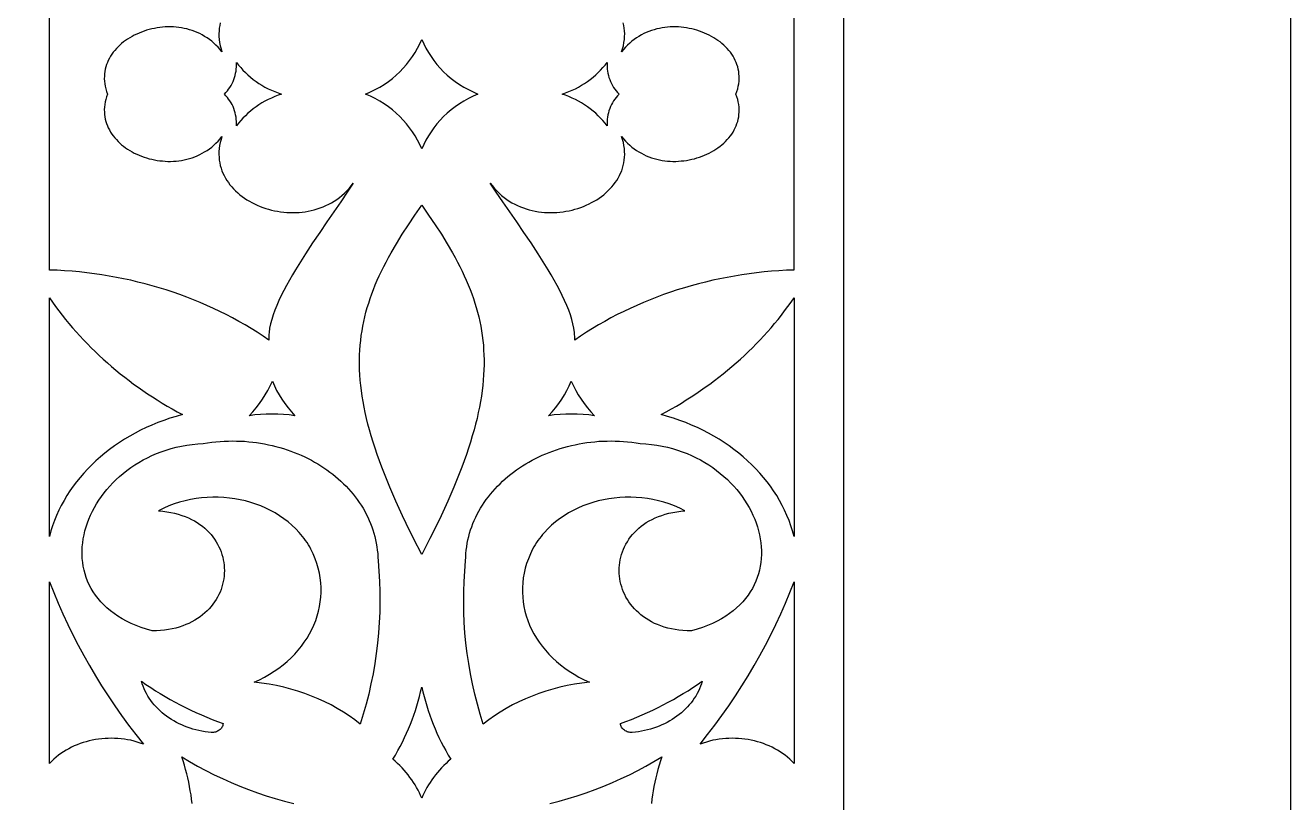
# Model space of a CAD drawing. Extents: x 1336 to 2036, y -730 to 370.
# Drawn here: x 1908.3 to 2035.7, y -251.2 to -172.9 of the extents above; entities that cross this region are included whole.
import ezdxf

# ---------------------------------------------------------------- set-up
doc = ezdxf.new("R2010")
doc.units = 0
doc.layers.add('LAYER_1', color=18, linetype='CONTINUOUS')
doc.layers.add('LAYER_2', color=4, linetype='CONTINUOUS')

msp = doc.modelspace()

# ---------------------------------------------------------------- linework, layer by layer
at = {"layer": 'LAYER_1'}
for points in [[(1335.73, -729.84), (2035.73, -729.84), (2035.73, 370.16), (1335.73, 370.16)], [(1948.23, -174.34), (1948.43, -174.78), (1948.65, -175.22), (1948.9, -175.64), (1949.16, -176.05), (1949.45, -176.46), (1949.76, -176.84), (1950.09, -177.22), (1950.43, -177.58), (1950.8, -177.92), (1951.19, -178.25), (1951.59, -178.56), (1952.02, -178.86), (1952.46, -179.13), (1952.92, -179.39), (1953.39, -179.62), (1953.88, -179.84), (1953.39, -180.05), (1952.92, -180.29), (1952.46, -180.54), (1952.02, -180.82), (1951.59, -181.11), (1951.19, -181.42), (1950.8, -181.75), (1950.43, -182.1), (1950.09, -182.46), (1949.76, -182.83), (1949.45, -183.22), (1949.16, -183.62), (1948.9, -184.04), (1948.65, -184.46), (1948.43, -184.9), (1948.23, -185.34), (1948.03, -184.9), (1947.8, -184.46), (1947.56, -184.04), (1947.29, -183.62), (1947, -183.22), (1946.7, -182.83), (1946.37, -182.46), (1946.02, -182.1), (1945.65, -181.75), (1945.27, -181.42), (1944.86, -181.11), (1944.44, -180.82), (1944, -180.54), (1943.54, -180.29), (1943.06, -180.05), (1942.57, -179.84), (1943.06, -179.62), (1943.54, -179.39), (1944, -179.13), (1944.44, -178.86), (1944.86, -178.56), (1945.27, -178.25), (1945.65, -177.92), (1946.02, -177.58), (1946.37, -177.22), (1946.7, -176.84), (1947, -176.46), (1947.29, -176.05), (1947.56, -175.64), (1947.8, -175.22), (1948.03, -174.78)], [(1929.56, -176.64), (1929.77, -176.91), (1929.99, -177.17), (1930.22, -177.43), (1930.47, -177.67), (1930.72, -177.91), (1930.98, -178.14), (1931.26, -178.36), (1931.54, -178.56), (1931.83, -178.76), (1932.13, -178.95), (1932.44, -179.13), (1932.76, -179.29), (1933.08, -179.45), (1933.42, -179.59), (1933.76, -179.72), (1934.1, -179.84), (1933.76, -179.96), (1933.42, -180.09), (1933.08, -180.23), (1932.76, -180.38), (1932.44, -180.55), (1932.13, -180.73), (1931.83, -180.91), (1931.54, -181.11), (1931.26, -181.32), (1930.98, -181.54), (1930.72, -181.77), (1930.47, -182.01), (1930.22, -182.25), (1929.99, -182.51), (1929.77, -182.77), (1929.56, -183.04), (1929.57, -182.81), (1929.57, -182.59), (1929.55, -182.37), (1929.52, -182.15), (1929.48, -181.93), (1929.43, -181.72), (1929.37, -181.51), (1929.3, -181.3), (1929.22, -181.1), (1929.13, -180.9), (1929.02, -180.71), (1928.91, -180.52), (1928.78, -180.34), (1928.65, -180.17), (1928.5, -180), (1928.35, -179.84), (1928.5, -179.68), (1928.65, -179.51), (1928.78, -179.34), (1928.91, -179.16), (1929.02, -178.97), (1929.13, -178.77), (1929.22, -178.58), (1929.3, -178.37), (1929.37, -178.17), (1929.43, -177.96), (1929.48, -177.74), (1929.52, -177.53), (1929.55, -177.31), (1929.57, -177.08), (1929.57, -176.86)], [(1966.89, -176.64), (1966.89, -176.86), (1966.89, -177.08), (1966.91, -177.31), (1966.93, -177.53), (1966.97, -177.74), (1967.02, -177.96), (1967.08, -178.17), (1967.15, -178.37), (1967.24, -178.58), (1967.33, -178.77), (1967.43, -178.97), (1967.55, -179.16), (1967.67, -179.34), (1967.81, -179.51), (1967.95, -179.68), (1968.11, -179.84), (1967.95, -180), (1967.81, -180.17), (1967.67, -180.34), (1967.55, -180.52), (1967.43, -180.71), (1967.33, -180.9), (1967.24, -181.1), (1967.15, -181.3), (1967.08, -181.51), (1967.02, -181.72), (1966.97, -181.93), (1966.93, -182.15), (1966.91, -182.37), (1966.89, -182.59), (1966.89, -182.81), (1966.89, -183.04), (1966.68, -182.77), (1966.46, -182.51), (1966.23, -182.25), (1965.99, -182.01), (1965.74, -181.77), (1965.47, -181.54), (1965.2, -181.32), (1964.92, -181.11), (1964.63, -180.91), (1964.32, -180.73), (1964.02, -180.55), (1963.7, -180.38), (1963.37, -180.23), (1963.04, -180.09), (1962.7, -179.96), (1962.35, -179.84), (1962.7, -179.72), (1963.04, -179.59), (1963.37, -179.45), (1963.7, -179.29), (1964.02, -179.13), (1964.32, -178.95), (1964.63, -178.76), (1964.92, -178.56), (1965.2, -178.36), (1965.47, -178.14), (1965.74, -177.91), (1965.99, -177.67), (1966.23, -177.43), (1966.46, -177.17), (1966.68, -176.91)], [(1948.23, -191.03), (1948.92, -192.02), (1949.58, -192.99), (1950.2, -193.95), (1950.78, -194.9), (1951.33, -195.83), (1951.58, -196.29), (1951.83, -196.75), (1952.06, -197.21), (1952.29, -197.67), (1952.51, -198.13), (1952.71, -198.59), (1952.91, -199.05), (1953.09, -199.5), (1953.26, -199.96), (1953.43, -200.42), (1953.58, -200.88), (1953.72, -201.34), (1953.85, -201.8), (1953.96, -202.27), (1954.07, -202.74), (1954.16, -203.21), (1954.25, -203.68), (1954.32, -204.16), (1954.38, -204.64), (1954.43, -205.12), (1954.46, -205.61), (1954.49, -206.1), (1954.5, -206.6), (1954.5, -207.1), (1954.48, -207.61), (1954.46, -208.12), (1954.42, -208.64), (1954.37, -209.17), (1954.3, -209.7), (1954.23, -210.25), (1954.14, -210.79), (1954.03, -211.35), (1953.92, -211.91), (1953.79, -212.49), (1953.64, -213.07), (1953.49, -213.66), (1953.31, -214.26), (1953.13, -214.87), (1952.93, -215.49), (1952.72, -216.12), (1952.49, -216.76), (1952.25, -217.41), (1952, -218.07), (1951.73, -218.75), (1951.45, -219.43), (1951.15, -220.13), (1950.84, -220.84), (1950.51, -221.57), (1950.17, -222.31), (1949.81, -223.06), (1949.05, -224.6), (1948.23, -226.2), (1947.41, -224.6), (1946.65, -223.06), (1946.29, -222.31), (1945.95, -221.57), (1945.62, -220.84), (1945.31, -220.13), (1945.01, -219.43), (1944.73, -218.75), (1944.46, -218.07), (1944.2, -217.41), (1943.96, -216.76), (1943.74, -216.12), (1943.52, -215.49), (1943.33, -214.87), (1943.14, -214.26), (1942.97, -213.66), (1942.81, -213.07), (1942.67, -212.49), (1942.54, -211.91), (1942.42, -211.35), (1942.32, -210.79), (1942.23, -210.25), (1942.15, -209.7), (1942.09, -209.17), (1942.04, -208.64), (1942, -208.12), (1941.97, -207.61), (1941.96, -207.1), (1941.96, -206.6), (1941.97, -206.1), (1941.99, -205.61), (1942.03, -205.12), (1942.08, -204.64), (1942.14, -204.16), (1942.21, -203.68), (1942.29, -203.21), (1942.39, -202.74), (1942.49, -202.27), (1942.61, -201.8), (1942.74, -201.34), (1942.88, -200.88), (1943.03, -200.42), (1943.19, -199.96), (1943.37, -199.5), (1943.55, -199.05), (1943.74, -198.59), (1943.95, -198.13), (1944.16, -197.67), (1944.39, -197.21), (1944.63, -196.75), (1944.87, -196.29), (1945.13, -195.83), (1945.67, -194.9), (1946.26, -193.95), (1946.88, -192.99), (1947.53, -192.02)], [(1910.74, -200.36), (1911.05, -200.8), (1911.36, -201.24), (1911.69, -201.67), (1912.02, -202.1), (1912.36, -202.53), (1912.7, -202.95), (1913.06, -203.37), (1913.42, -203.78), (1913.79, -204.19), (1914.16, -204.59), (1914.55, -204.99), (1914.94, -205.38), (1915.33, -205.77), (1915.74, -206.15), (1916.15, -206.53), (1916.57, -206.9), (1916.99, -207.27), (1917.42, -207.63), (1917.86, -207.99), (1918.31, -208.34), (1918.76, -208.69), (1919.21, -209.03), (1919.68, -209.36), (1920.15, -209.69), (1920.62, -210.01), (1921.1, -210.33), (1921.59, -210.64), (1922.09, -210.95), (1922.59, -211.25), (1923.09, -211.54), (1923.6, -211.83), (1924.12, -212.11), (1923.49, -212.29), (1922.86, -212.48), (1922.25, -212.69), (1921.65, -212.92), (1921.06, -213.16), (1920.48, -213.42), (1919.91, -213.69), (1919.36, -213.98), (1918.82, -214.28), (1918.29, -214.59), (1917.78, -214.92), (1917.28, -215.26), (1916.79, -215.62), (1916.32, -215.98), (1915.86, -216.36), (1915.42, -216.75), (1915, -217.16), (1914.59, -217.57), (1914.2, -218), (1913.82, -218.43), (1913.46, -218.88), (1913.12, -219.33), (1912.79, -219.8), (1912.49, -220.27), (1912.2, -220.76), (1911.93, -221.25), (1911.68, -221.75), (1911.45, -222.26), (1911.24, -222.78), (1911.05, -223.3), (1910.88, -223.83), (1910.73, -224.37)], [(1985.72, -224.37), (1985.57, -223.83), (1985.4, -223.3), (1985.21, -222.78), (1985, -222.26), (1984.77, -221.75), (1984.52, -221.25), (1984.26, -220.76), (1983.97, -220.27), (1983.66, -219.8), (1983.34, -219.33), (1983, -218.88), (1982.64, -218.43), (1982.26, -218), (1981.87, -217.57), (1981.46, -217.16), (1981.03, -216.75), (1980.59, -216.36), (1980.14, -215.98), (1979.66, -215.62), (1979.18, -215.26), (1978.68, -214.92), (1978.16, -214.59), (1977.64, -214.28), (1977.1, -213.98), (1976.54, -213.69), (1975.98, -213.42), (1975.4, -213.16), (1974.81, -212.92), (1974.21, -212.69), (1973.59, -212.48), (1972.97, -212.29), (1972.34, -212.11), (1972.85, -211.83), (1973.36, -211.54), (1973.87, -211.25), (1974.37, -210.95), (1974.86, -210.64), (1975.35, -210.33), (1975.83, -210.01), (1976.31, -209.69), (1976.78, -209.36), (1977.24, -209.03), (1977.7, -208.69), (1978.15, -208.34), (1978.59, -207.99), (1979.03, -207.63), (1979.46, -207.27), (1979.89, -206.9), (1980.31, -206.53), (1980.72, -206.15), (1981.12, -205.77), (1981.52, -205.38), (1981.91, -204.99), (1982.29, -204.59), (1982.67, -204.19), (1983.04, -203.78), (1983.4, -203.37), (1983.75, -202.95), (1984.1, -202.53), (1984.44, -202.1), (1984.77, -201.67), (1985.09, -201.24), (1985.41, -200.8), (1985.72, -200.36)], [(1933.18, -208.75), (1933.39, -209.22), (1933.61, -209.68), (1933.86, -210.13), (1934.14, -210.57), (1934.44, -211), (1934.76, -211.42), (1935.1, -211.83), (1935.46, -212.23), (1934.89, -212.15), (1934.31, -212.09), (1933.73, -212.06), (1933.15, -212.05), (1932.57, -212.06), (1931.99, -212.09), (1931.41, -212.15), (1930.83, -212.23), (1931.2, -211.83), (1931.54, -211.42), (1931.87, -211), (1932.18, -210.57), (1932.46, -210.13), (1932.72, -209.68), (1932.97, -209.22)], [(1963.27, -208.75), (1963.49, -209.22), (1963.73, -209.68), (1963.99, -210.13), (1964.28, -210.57), (1964.58, -211), (1964.91, -211.42), (1965.26, -211.83), (1965.62, -212.23), (1965.05, -212.15), (1964.47, -212.09), (1963.89, -212.06), (1963.31, -212.05), (1962.73, -212.06), (1962.15, -212.09), (1961.57, -212.15), (1960.99, -212.23), (1961.36, -211.83), (1961.7, -211.42), (1962.02, -211), (1962.32, -210.57), (1962.59, -210.13), (1962.84, -209.68), (1963.07, -209.22)], [(1926.22, -215.01), (1926.65, -214.94), (1927.07, -214.89), (1927.49, -214.84), (1927.91, -214.81), (1928.33, -214.78), (1928.75, -214.77), (1929.16, -214.76), (1929.57, -214.77), (1929.98, -214.78), (1930.39, -214.8), (1930.8, -214.84), (1931.2, -214.88), (1931.6, -214.93), (1931.99, -214.99), (1932.39, -215.06), (1932.78, -215.14), (1933.16, -215.22), (1933.54, -215.32), (1933.92, -215.42), (1934.3, -215.53), (1934.66, -215.65), (1935.03, -215.78), (1935.39, -215.92), (1935.74, -216.06), (1936.09, -216.21), (1936.44, -216.37), (1936.78, -216.54), (1937.11, -216.71), (1937.44, -216.89), (1937.76, -217.08), (1938.07, -217.27), (1938.38, -217.48), (1938.68, -217.68), (1938.98, -217.9), (1939.27, -218.12), (1939.55, -218.35), (1939.82, -218.58), (1940.09, -218.82), (1940.35, -219.07), (1940.6, -219.32), (1940.84, -219.58), (1941.08, -219.84), (1941.31, -220.11), (1941.52, -220.39), (1941.73, -220.67), (1941.93, -220.95), (1942.13, -221.24), (1942.31, -221.53), (1942.48, -221.83), (1942.64, -222.14), (1942.8, -222.45), (1942.94, -222.76), (1943.07, -223.08), (1943.2, -223.4), (1943.31, -223.73), (1943.41, -224.06), (1943.5, -224.39), (1943.58, -224.73), (1943.65, -225.07), (1943.71, -225.41), (1943.75, -225.76), (1943.79, -226.11), (1943.81, -226.46), (1943.82, -226.82), (1943.9, -227.86), (1943.97, -228.9), (1944, -229.94), (1944.01, -230.98), (1943.99, -232.02), (1943.94, -233.06), (1943.87, -234.09), (1943.77, -235.12), (1943.65, -236.16), (1943.49, -237.18), (1943.32, -238.21), (1943.11, -239.23), (1942.88, -240.25), (1942.63, -241.26), (1942.34, -242.27), (1942.03, -243.27), (1941.48, -242.85), (1940.91, -242.44), (1940.33, -242.06), (1939.72, -241.69), (1939.1, -241.35), (1938.46, -241.03), (1937.8, -240.73), (1937.13, -240.45), (1936.45, -240.19), (1935.75, -239.96), (1935.04, -239.75), (1934.32, -239.56), (1933.59, -239.4), (1932.85, -239.26), (1932.1, -239.15), (1931.34, -239.06), (1931.88, -238.81), (1932.4, -238.55), (1932.89, -238.26), (1933.37, -237.96), (1933.83, -237.65), (1934.26, -237.31), (1934.67, -236.96), (1935.06, -236.6), (1935.43, -236.23), (1935.78, -235.84), (1936.1, -235.44), (1936.4, -235.03), (1936.68, -234.61), (1936.93, -234.18), (1937.16, -233.74), (1937.37, -233.3), (1937.55, -232.84), (1937.7, -232.38), (1937.83, -231.91), (1937.94, -231.44), (1938.01, -230.97), (1938.07, -230.49), (1938.09, -230.01), (1938.09, -229.52), (1938.06, -229.04), (1938, -228.55), (1937.92, -228.07), (1937.81, -227.58), (1937.67, -227.1), (1937.5, -226.62), (1937.3, -226.14), (1937.07, -225.67), (1936.94, -225.44), (1936.81, -225.22), (1936.67, -225), (1936.53, -224.79), (1936.38, -224.58), (1936.22, -224.37), (1935.89, -223.98), (1935.53, -223.6), (1935.15, -223.24), (1934.76, -222.9), (1934.34, -222.59), (1933.91, -222.29), (1933.46, -222.01), (1932.99, -221.76), (1932.51, -221.53), (1932.02, -221.31), (1931.51, -221.12), (1931, -220.95), (1930.47, -220.81), (1929.94, -220.69), (1929.4, -220.59), (1928.85, -220.51), (1928.3, -220.46), (1927.74, -220.43), (1927.18, -220.43), (1926.62, -220.45), (1926.06, -220.49), (1925.5, -220.56), (1924.95, -220.66), (1924.39, -220.78), (1923.84, -220.93), (1923.3, -221.1), (1922.77, -221.3), (1922.24, -221.53), (1921.72, -221.79), (1922.15, -221.83), (1922.56, -221.89), (1922.95, -221.96), (1923.34, -222.04), (1923.7, -222.14), (1924.06, -222.26), (1924.4, -222.38), (1924.72, -222.52), (1925.03, -222.66), (1925.33, -222.82), (1925.61, -222.99), (1925.88, -223.17), (1926.14, -223.36), (1926.38, -223.56), (1926.61, -223.77), (1926.82, -223.98), (1927.02, -224.2), (1927.2, -224.43), (1927.37, -224.67), (1927.53, -224.91), (1927.67, -225.16), (1927.8, -225.41), (1927.92, -225.67), (1928.02, -225.93), (1928.11, -226.19), (1928.18, -226.46), (1928.24, -226.73), (1928.29, -227), (1928.32, -227.27), (1928.34, -227.55), (1928.35, -227.82), (1928.34, -228.1), (1928.32, -228.37), (1928.28, -228.64), (1928.23, -228.91), (1928.17, -229.18), (1928.1, -229.45), (1928.01, -229.72), (1927.91, -229.98), (1927.79, -230.23), (1927.66, -230.49), (1927.52, -230.73), (1927.36, -230.97), (1927.19, -231.21), (1927.01, -231.44), (1926.82, -231.66), (1926.61, -231.88), (1926.39, -232.08), (1926.15, -232.28), (1925.91, -232.47), (1925.64, -232.65), (1925.37, -232.82), (1925.08, -232.98), (1924.78, -233.13), (1924.47, -233.26), (1924.15, -233.39), (1923.81, -233.5), (1923.46, -233.6), (1923.09, -233.69), (1922.71, -233.76), (1922.32, -233.82), (1921.92, -233.86), (1921.51, -233.89), (1921.08, -233.9), (1920.51, -233.73), (1919.97, -233.55), (1919.45, -233.35), (1918.96, -233.14), (1918.49, -232.91), (1918.05, -232.67), (1917.63, -232.41), (1917.24, -232.15), (1916.87, -231.87), (1916.52, -231.58), (1916.2, -231.27), (1915.9, -230.96), (1915.63, -230.64), (1915.37, -230.3), (1915.14, -229.96), (1914.93, -229.61), (1914.75, -229.26), (1914.58, -228.89), (1914.44, -228.52), (1914.32, -228.15), (1914.22, -227.77), (1914.14, -227.38), (1914.08, -226.99), (1914.04, -226.6), (1914.02, -226.21), (1914.02, -225.81), (1914.04, -225.41), (1914.08, -225.01), (1914.14, -224.61), (1914.22, -224.21), (1914.31, -223.81), (1914.43, -223.42), (1914.56, -223.02), (1914.71, -222.63), (1914.88, -222.24), (1915.06, -221.85), (1915.26, -221.47), (1915.48, -221.09), (1915.72, -220.72), (1915.97, -220.36), (1916.24, -220), (1916.52, -219.65), (1916.82, -219.31), (1917.13, -218.97), (1917.46, -218.65), (1917.8, -218.33), (1918.16, -218.03), (1918.53, -217.74), (1918.92, -217.45), (1919.32, -217.18), (1919.73, -216.93), (1920.16, -216.68), (1920.6, -216.45), (1921.05, -216.24), (1921.52, -216.04), (1922, -215.85), (1922.48, -215.68), (1922.99, -215.53), (1923.5, -215.4), (1924.02, -215.28), (1924.56, -215.18), (1925.1, -215.11), (1925.66, -215.05)], [(1952.64, -226.82), (1952.65, -226.46), (1952.67, -226.11), (1952.7, -225.76), (1952.75, -225.41), (1952.81, -225.07), (1952.88, -224.73), (1952.96, -224.39), (1953.05, -224.06), (1953.15, -223.73), (1953.26, -223.4), (1953.38, -223.08), (1953.52, -222.76), (1953.66, -222.45), (1953.81, -222.14), (1953.98, -221.83), (1954.15, -221.53), (1954.33, -221.24), (1954.52, -220.95), (1954.72, -220.67), (1954.93, -220.39), (1955.15, -220.11), (1955.38, -219.84), (1955.61, -219.58), (1955.85, -219.32), (1956.11, -219.07), (1956.36, -218.82), (1956.63, -218.58), (1956.91, -218.35), (1957.19, -218.12), (1957.48, -217.9), (1957.77, -217.68), (1958.07, -217.48), (1958.38, -217.27), (1958.7, -217.08), (1959.02, -216.89), (1959.35, -216.71), (1959.68, -216.54), (1960.02, -216.37), (1960.36, -216.21), (1960.71, -216.06), (1961.07, -215.92), (1961.43, -215.78), (1961.79, -215.65), (1962.16, -215.53), (1962.53, -215.42), (1962.91, -215.32), (1963.29, -215.22), (1963.68, -215.14), (1964.07, -215.06), (1964.46, -214.99), (1964.86, -214.93), (1965.26, -214.88), (1965.66, -214.84), (1966.06, -214.8), (1966.47, -214.78), (1966.88, -214.77), (1967.3, -214.76), (1967.71, -214.77), (1968.13, -214.78), (1968.55, -214.81), (1968.96, -214.84), (1969.39, -214.89), (1969.81, -214.94), (1970.23, -215.01), (1970.8, -215.05), (1971.35, -215.11), (1971.9, -215.18), (1972.43, -215.28), (1972.96, -215.4), (1973.47, -215.53), (1973.97, -215.68), (1974.46, -215.85), (1974.94, -216.04), (1975.4, -216.24), (1975.86, -216.45), (1976.3, -216.68), (1976.72, -216.93), (1977.14, -217.18), (1977.54, -217.45), (1977.92, -217.74), (1978.29, -218.03), (1978.65, -218.33), (1979, -218.65), (1979.32, -218.97), (1979.64, -219.31), (1979.94, -219.65), (1980.22, -220), (1980.49, -220.36), (1980.74, -220.72), (1980.97, -221.09), (1981.19, -221.47), (1981.39, -221.85), (1981.58, -222.24), (1981.75, -222.63), (1981.89, -223.02), (1982.03, -223.42), (1982.14, -223.81), (1982.24, -224.21), (1982.31, -224.61), (1982.37, -225.01), (1982.41, -225.41), (1982.43, -225.81), (1982.43, -226.21), (1982.41, -226.6), (1982.38, -226.99), (1982.32, -227.38), (1982.24, -227.77), (1982.14, -228.15), (1982.01, -228.52), (1981.87, -228.89), (1981.71, -229.26), (1981.52, -229.61), (1981.31, -229.96), (1981.08, -230.3), (1980.83, -230.64), (1980.55, -230.96), (1980.26, -231.27), (1979.93, -231.58), (1979.59, -231.87), (1979.22, -232.15), (1978.83, -232.41), (1978.41, -232.67), (1977.97, -232.91), (1977.5, -233.14), (1977.01, -233.35), (1976.49, -233.55), (1975.95, -233.73), (1975.38, -233.9), (1974.95, -233.89), (1974.53, -233.86), (1974.13, -233.82), (1973.74, -233.76), (1973.36, -233.69), (1973, -233.6), (1972.65, -233.5), (1972.31, -233.39), (1971.98, -233.26), (1971.67, -233.13), (1971.37, -232.98), (1971.08, -232.82), (1970.81, -232.65), (1970.55, -232.47), (1970.3, -232.28), (1970.07, -232.08), (1969.85, -231.88), (1969.64, -231.66), (1969.44, -231.44), (1969.26, -231.21), (1969.09, -230.97), (1968.94, -230.73), (1968.79, -230.49), (1968.67, -230.23), (1968.55, -229.98), (1968.45, -229.72), (1968.36, -229.45), (1968.28, -229.18), (1968.22, -228.91), (1968.17, -228.64), (1968.14, -228.37), (1968.12, -228.1), (1968.11, -227.82), (1968.12, -227.55), (1968.14, -227.27), (1968.17, -227), (1968.22, -226.73), (1968.28, -226.46), (1968.35, -226.19), (1968.44, -225.93), (1968.54, -225.67), (1968.65, -225.41), (1968.78, -225.16), (1968.93, -224.91), (1969.08, -224.67), (1969.25, -224.43), (1969.44, -224.2), (1969.64, -223.98), (1969.85, -223.77), (1970.08, -223.56), (1970.32, -223.36), (1970.57, -223.17), (1970.84, -222.99), (1971.12, -222.82), (1971.42, -222.66), (1971.73, -222.52), (1972.06, -222.38), (1972.4, -222.26), (1972.75, -222.14), (1973.12, -222.04), (1973.5, -221.96), (1973.9, -221.89), (1974.31, -221.83), (1974.73, -221.79), (1974.22, -221.53), (1973.69, -221.3), (1973.15, -221.1), (1972.61, -220.93), (1972.06, -220.78), (1971.51, -220.66), (1970.95, -220.56), (1970.39, -220.49), (1969.83, -220.45), (1969.27, -220.43), (1968.72, -220.43), (1968.16, -220.46), (1967.61, -220.51), (1967.06, -220.59), (1966.52, -220.69), (1965.98, -220.81), (1965.46, -220.95), (1964.94, -221.12), (1964.44, -221.31), (1963.94, -221.53), (1963.46, -221.76), (1963, -222.01), (1962.55, -222.29), (1962.11, -222.59), (1961.7, -222.9), (1961.3, -223.24), (1960.92, -223.6), (1960.57, -223.98), (1960.4, -224.17), (1960.24, -224.37), (1960.08, -224.58), (1959.93, -224.79), (1959.78, -225), (1959.65, -225.22), (1959.51, -225.44), (1959.39, -225.67), (1959.16, -226.14), (1958.96, -226.62), (1958.79, -227.1), (1958.65, -227.58), (1958.54, -228.07), (1958.45, -228.55), (1958.4, -229.04), (1958.37, -229.52), (1958.36, -230.01), (1958.39, -230.49), (1958.44, -230.97), (1958.52, -231.44), (1958.62, -231.91), (1958.75, -232.38), (1958.91, -232.84), (1959.09, -233.3), (1959.29, -233.74), (1959.52, -234.18), (1959.78, -234.61), (1960.05, -235.03), (1960.35, -235.44), (1960.68, -235.84), (1961.02, -236.23), (1961.39, -236.6), (1961.78, -236.96), (1962.2, -237.31), (1962.63, -237.65), (1963.08, -237.96), (1963.56, -238.26), (1964.06, -238.55), (1964.57, -238.81), (1965.11, -239.06), (1964.35, -239.15), (1963.6, -239.26), (1962.86, -239.4), (1962.13, -239.56), (1961.41, -239.75), (1960.71, -239.96), (1960.01, -240.19), (1959.33, -240.45), (1958.66, -240.73), (1958, -241.03), (1957.36, -241.35), (1956.74, -241.69), (1956.13, -242.06), (1955.54, -242.44), (1954.97, -242.85), (1954.42, -243.27), (1954.11, -242.27), (1953.83, -241.26), (1953.57, -240.25), (1953.34, -239.23), (1953.14, -238.21), (1952.96, -237.18), (1952.81, -236.16), (1952.68, -235.12), (1952.58, -234.09), (1952.51, -233.06), (1952.47, -232.02), (1952.45, -230.98), (1952.46, -229.94), (1952.49, -228.9), (1952.55, -227.86)], [(1910.74, -228.94), (1911.16, -230.02), (1911.6, -231.1), (1912.07, -232.17), (1912.57, -233.23), (1913.08, -234.28), (1913.62, -235.33), (1914.18, -236.37), (1914.76, -237.39), (1915.36, -238.41), (1915.99, -239.42), (1916.64, -240.43), (1917.31, -241.42), (1918, -242.4), (1918.71, -243.37), (1919.44, -244.34), (1920.2, -245.29), (1919.88, -245.18), (1919.57, -245.08), (1919.25, -244.99), (1918.93, -244.91), (1918.6, -244.85), (1918.28, -244.8), (1917.95, -244.76), (1917.63, -244.73), (1917.3, -244.71), (1916.98, -244.7), (1916.65, -244.71), (1916.33, -244.72), (1916, -244.75), (1915.68, -244.79), (1915.36, -244.84), (1915.05, -244.9), (1914.74, -244.97), (1914.43, -245.05), (1914.13, -245.14), (1913.83, -245.24), (1913.53, -245.36), (1913.24, -245.48), (1912.96, -245.61), (1912.68, -245.75), (1912.41, -245.91), (1912.15, -246.07), (1911.89, -246.24), (1911.64, -246.42), (1911.4, -246.62), (1911.17, -246.82), (1910.95, -247.03), (1910.74, -247.25)], [(1985.72, -247.25), (1985.51, -247.03), (1985.28, -246.82), (1985.05, -246.62), (1984.81, -246.42), (1984.56, -246.24), (1984.31, -246.07), (1984.05, -245.91), (1983.77, -245.75), (1983.5, -245.61), (1983.21, -245.48), (1982.92, -245.36), (1982.63, -245.24), (1982.33, -245.14), (1982.03, -245.05), (1981.72, -244.97), (1981.41, -244.9), (1981.09, -244.84), (1980.77, -244.79), (1980.45, -244.75), (1980.13, -244.72), (1979.81, -244.71), (1979.48, -244.7), (1979.15, -244.71), (1978.83, -244.73), (1978.5, -244.76), (1978.18, -244.8), (1977.85, -244.85), (1977.53, -244.91), (1977.21, -244.99), (1976.89, -245.08), (1976.57, -245.18), (1976.26, -245.29), (1977.01, -244.34), (1977.75, -243.37), (1978.46, -242.4), (1979.15, -241.42), (1979.82, -240.43), (1980.47, -239.42), (1981.09, -238.41), (1981.7, -237.39), (1982.28, -236.37), (1982.84, -235.33), (1983.38, -234.28), (1983.89, -233.23), (1984.38, -232.17), (1984.85, -231.1), (1985.3, -230.02), (1985.72, -228.94)], [(1919.99, -238.95), (1920.45, -239.28), (1920.93, -239.6), (1921.41, -239.91), (1921.9, -240.21), (1922.39, -240.51), (1922.89, -240.8), (1923.4, -241.07), (1923.91, -241.35), (1924.43, -241.61), (1924.96, -241.87), (1925.49, -242.11), (1926.03, -242.35), (1926.57, -242.58), (1927.12, -242.81), (1927.67, -243.02), (1928.23, -243.23), (1928.21, -243.33), (1928.19, -243.42), (1928.15, -243.52), (1928.1, -243.6), (1928.05, -243.68), (1927.98, -243.76), (1927.91, -243.83), (1927.83, -243.9), (1927.74, -243.95), (1927.65, -244), (1927.55, -244.04), (1927.45, -244.08), (1927.35, -244.1), (1927.24, -244.12), (1927.13, -244.12), (1927.02, -244.12), (1926.71, -244.09), (1926.4, -244.05), (1926.09, -243.99), (1925.78, -243.93), (1925.48, -243.86), (1925.18, -243.78), (1924.89, -243.69), (1924.61, -243.59), (1924.33, -243.48), (1924.05, -243.36), (1923.78, -243.24), (1923.52, -243.1), (1923.26, -242.96), (1923.01, -242.81), (1922.77, -242.65), (1922.53, -242.49), (1922.3, -242.31), (1922.08, -242.13), (1921.87, -241.95), (1921.67, -241.75), (1921.47, -241.55), (1921.29, -241.34), (1921.11, -241.13), (1920.94, -240.91), (1920.79, -240.68), (1920.64, -240.45), (1920.5, -240.21), (1920.38, -239.97), (1920.26, -239.72), (1920.16, -239.47), (1920.07, -239.22)], [(1948.23, -239.55), (1948.34, -240.03), (1948.46, -240.5), (1948.59, -240.97), (1948.73, -241.44), (1948.88, -241.9), (1949.04, -242.37), (1949.2, -242.83), (1949.38, -243.28), (1949.56, -243.74), (1949.75, -244.19), (1949.96, -244.64), (1950.17, -245.08), (1950.4, -245.52), (1950.64, -245.95), (1950.89, -246.39), (1951.15, -246.81), (1950.9, -247.02), (1950.67, -247.24), (1950.44, -247.46), (1950.22, -247.69), (1950, -247.92), (1949.8, -248.16), (1949.6, -248.4), (1949.41, -248.64), (1949.24, -248.89), (1949.06, -249.15), (1948.9, -249.4), (1948.75, -249.67), (1948.61, -249.93), (1948.47, -250.2), (1948.34, -250.47), (1948.23, -250.75), (1948.11, -250.47), (1947.99, -250.2), (1947.85, -249.93), (1947.71, -249.67), (1947.55, -249.4), (1947.39, -249.15), (1947.22, -248.89), (1947.04, -248.64), (1946.85, -248.4), (1946.66, -248.16), (1946.45, -247.92), (1946.24, -247.69), (1946.02, -247.46), (1945.79, -247.24), (1945.55, -247.02), (1945.31, -246.81), (1945.57, -246.39), (1945.82, -245.95), (1946.05, -245.52), (1946.28, -245.08), (1946.5, -244.64), (1946.7, -244.19), (1946.9, -243.74), (1947.08, -243.28), (1947.25, -242.83), (1947.42, -242.37), (1947.58, -241.9), (1947.72, -241.44), (1947.86, -240.97), (1947.99, -240.5), (1948.11, -240.03)], [(1976.47, -238.95), (1976.39, -239.22), (1976.3, -239.47), (1976.19, -239.72), (1976.08, -239.97), (1975.95, -240.21), (1975.82, -240.45), (1975.67, -240.68), (1975.51, -240.91), (1975.35, -241.13), (1975.17, -241.34), (1974.98, -241.55), (1974.79, -241.75), (1974.59, -241.95), (1974.37, -242.13), (1974.15, -242.31), (1973.92, -242.49), (1973.69, -242.65), (1973.45, -242.81), (1973.2, -242.96), (1972.94, -243.1), (1972.68, -243.24), (1972.41, -243.36), (1972.13, -243.48), (1971.85, -243.59), (1971.56, -243.69), (1971.27, -243.78), (1970.97, -243.86), (1970.67, -243.93), (1970.37, -243.99), (1970.06, -244.05), (1969.75, -244.09), (1969.43, -244.12), (1969.32, -244.12), (1969.22, -244.12), (1969.11, -244.1), (1969.01, -244.08), (1968.91, -244.04), (1968.81, -244), (1968.72, -243.95), (1968.63, -243.9), (1968.55, -243.83), (1968.48, -243.76), (1968.41, -243.68), (1968.35, -243.6), (1968.31, -243.52), (1968.27, -243.42), (1968.24, -243.33), (1968.23, -243.23), (1968.78, -243.02), (1969.34, -242.81), (1969.89, -242.58), (1970.43, -242.35), (1970.96, -242.11), (1971.5, -241.87), (1972.02, -241.61), (1972.54, -241.35), (1973.05, -241.07), (1973.56, -240.8), (1974.06, -240.51), (1974.56, -240.21), (1975.05, -239.91), (1975.53, -239.6), (1976, -239.28)]]:
    msp.add_lwpolyline(points, close=True, dxfattribs=at)
for points in [[(1927.94, -172.65), (1927.88, -172.92), (1927.84, -173.19), (1927.81, -173.48), (1927.8, -173.76), (1927.8, -174.05), (1927.83, -174.35), (1927.87, -174.65), (1927.93, -174.96), (1928.01, -175.27), (1928.1, -175.58), (1927.91, -175.34), (1927.71, -175.12), (1927.5, -174.9), (1927.29, -174.7), (1927.07, -174.51), (1926.84, -174.33), (1926.6, -174.17), (1926.36, -174.02), (1926.12, -173.88), (1925.87, -173.75), (1925.62, -173.63), (1925.36, -173.53), (1925.1, -173.43), (1924.83, -173.35), (1924.57, -173.28), (1924.3, -173.22), (1924.03, -173.17), (1923.76, -173.13), (1923.48, -173.1), (1923.21, -173.08), (1922.93, -173.07), (1922.66, -173.07), (1922.38, -173.08), (1922.11, -173.1), (1921.84, -173.13), (1921.57, -173.17), (1921.3, -173.22), (1921.04, -173.27), (1920.77, -173.34), (1920.51, -173.41), (1920.26, -173.5), (1920.01, -173.59), (1919.76, -173.69), (1919.52, -173.79), (1919.28, -173.91), (1919.05, -174.03), (1918.83, -174.16), (1918.61, -174.29), (1918.4, -174.44), (1918.2, -174.59), (1918, -174.75), (1917.82, -174.91), (1917.64, -175.08), (1917.47, -175.26), (1917.31, -175.44), (1917.16, -175.63), (1917.02, -175.82), (1916.89, -176.02), (1916.77, -176.23), (1916.66, -176.44), (1916.57, -176.65), (1916.48, -176.87), (1916.41, -177.1), (1916.36, -177.33), (1916.31, -177.56), (1916.28, -177.8), (1916.27, -178.04), (1916.26, -178.29), (1916.28, -178.54), (1916.31, -178.79), (1916.35, -179.05), (1916.42, -179.31), (1916.49, -179.57), (1916.59, -179.84), (1916.49, -180.1), (1916.42, -180.37), (1916.35, -180.63), (1916.31, -180.89), (1916.28, -181.14), (1916.26, -181.39), (1916.27, -181.64), (1916.28, -181.88), (1916.31, -182.12), (1916.36, -182.35), (1916.41, -182.58), (1916.48, -182.81), (1916.57, -183.03), (1916.66, -183.24), (1916.77, -183.45), (1916.89, -183.66), (1917.02, -183.86), (1917.16, -184.05), (1917.31, -184.24), (1917.47, -184.42), (1917.64, -184.6), (1917.82, -184.77), (1918, -184.93), (1918.2, -185.09), (1918.4, -185.24), (1918.61, -185.38), (1918.83, -185.52), (1919.05, -185.65), (1919.28, -185.77), (1919.52, -185.88), (1919.76, -185.99), (1920.01, -186.09), (1920.26, -186.18), (1920.51, -186.26), (1920.77, -186.34), (1921.04, -186.4), (1921.3, -186.46), (1921.57, -186.51), (1921.84, -186.55), (1922.11, -186.57), (1922.38, -186.59), (1922.66, -186.61), (1922.93, -186.61), (1923.21, -186.6), (1923.48, -186.58), (1923.76, -186.55), (1924.03, -186.51), (1924.3, -186.46), (1924.57, -186.4), (1924.83, -186.33), (1925.1, -186.25), (1925.36, -186.15), (1925.62, -186.05), (1925.87, -185.93), (1926.12, -185.8), (1926.36, -185.66), (1926.6, -185.51), (1926.84, -185.34), (1927.07, -185.17), (1927.29, -184.98), (1927.5, -184.78), (1927.71, -184.56), (1927.91, -184.33), (1928.1, -184.09), (1928.01, -184.41), (1927.93, -184.72), (1927.87, -185.02), (1927.83, -185.32), (1927.8, -185.62), (1927.8, -185.91), (1927.81, -186.2), (1927.84, -186.48), (1927.88, -186.76), (1927.94, -187.03), (1928.01, -187.29), (1928.1, -187.55), (1928.2, -187.81), (1928.32, -188.05), (1928.45, -188.29), (1928.59, -188.53), (1928.75, -188.75), (1928.91, -188.98), (1929.09, -189.19), (1929.28, -189.39), (1929.48, -189.59), (1929.69, -189.78), (1929.91, -189.97), (1930.13, -190.14), (1930.37, -190.31), (1930.61, -190.47), (1930.87, -190.62), (1931.12, -190.76), (1931.39, -190.9), (1931.66, -191.02), (1931.94, -191.14), (1932.22, -191.24), (1932.51, -191.34), (1932.8, -191.43), (1933.1, -191.51), (1933.4, -191.58), (1933.7, -191.63), (1934.01, -191.68), (1934.32, -191.72), (1934.63, -191.75), (1934.94, -191.76), (1935.25, -191.77), (1935.56, -191.76), (1935.87, -191.75), (1936.18, -191.72), (1936.49, -191.68), (1936.8, -191.63), (1937.1, -191.56), (1937.4, -191.49), (1937.7, -191.4), (1938, -191.3), (1938.29, -191.19), (1938.58, -191.07), (1938.86, -190.93), (1939.14, -190.78), (1939.41, -190.61), (1939.68, -190.44), (1939.94, -190.25), (1940.19, -190.04), (1940.44, -189.82), (1940.67, -189.59), (1940.9, -189.35), (1941.12, -189.09), (1941.33, -188.81), (1940.72, -189.72), (1940.07, -190.68), (1938.67, -192.71), (1937.95, -193.76), (1937.23, -194.83), (1936.52, -195.91), (1935.84, -196.98), (1935.51, -197.52), (1935.2, -198.05), (1934.9, -198.57), (1934.61, -199.1), (1934.34, -199.61), (1934.08, -200.12), (1933.84, -200.62), (1933.63, -201.12), (1933.44, -201.6), (1933.27, -202.07), (1933.12, -202.53), (1933, -202.98), (1932.91, -203.41), (1932.85, -203.83), (1932.83, -204.03), (1932.82, -204.23), (1932.82, -204.42), (1932.83, -204.61), (1932.24, -204.21), (1931.64, -203.82), (1931.04, -203.45), (1930.43, -203.08), (1929.8, -202.72), (1929.18, -202.38), (1928.54, -202.04), (1927.89, -201.72), (1927.24, -201.41), (1926.58, -201.11), (1925.92, -200.82), (1925.24, -200.55), (1924.57, -200.28), (1923.88, -200.03), (1923.19, -199.79), (1922.49, -199.56), (1921.79, -199.34), (1921.08, -199.13), (1920.37, -198.94), (1919.65, -198.76), (1918.93, -198.59), (1918.2, -198.43), (1917.47, -198.29), (1916.74, -198.16), (1916, -198.04), (1915.26, -197.93), (1914.51, -197.83), (1913.76, -197.75), (1913.01, -197.68), (1912.26, -197.63), (1911.5, -197.58), (1910.74, -197.55), (1910.74, -179.84), (1910.74, -162.12)], [(1985.71, -162.12), (1985.71, -179.84), (1985.71, -197.55), (1984.96, -197.58), (1984.2, -197.63), (1983.45, -197.68), (1982.69, -197.75), (1981.95, -197.83), (1981.2, -197.93), (1980.46, -198.04), (1979.72, -198.16), (1978.98, -198.29), (1978.25, -198.43), (1977.53, -198.59), (1976.8, -198.76), (1976.09, -198.94), (1975.37, -199.13), (1974.67, -199.34), (1973.96, -199.56), (1973.27, -199.79), (1972.58, -200.03), (1971.89, -200.28), (1971.21, -200.55), (1970.54, -200.82), (1969.87, -201.11), (1969.21, -201.41), (1968.56, -201.72), (1967.92, -202.04), (1967.28, -202.38), (1966.65, -202.72), (1966.03, -203.08), (1965.42, -203.45), (1964.81, -203.82), (1964.22, -204.21), (1963.63, -204.61), (1963.64, -204.42), (1963.63, -204.23), (1963.62, -204.03), (1963.6, -203.83), (1963.54, -203.41), (1963.45, -202.98), (1963.34, -202.53), (1963.19, -202.07), (1963.02, -201.6), (1962.83, -201.12), (1962.61, -200.62), (1962.38, -200.12), (1962.12, -199.61), (1961.85, -199.1), (1961.56, -198.57), (1961.26, -198.05), (1960.94, -197.52), (1960.62, -196.98), (1959.94, -195.91), (1959.23, -194.83), (1958.51, -193.76), (1957.79, -192.71), (1956.39, -190.68), (1955.73, -189.72), (1955.13, -188.81), (1955.34, -189.09), (1955.56, -189.35), (1955.78, -189.59), (1956.02, -189.82), (1956.26, -190.04), (1956.52, -190.25), (1956.78, -190.44), (1957.04, -190.61), (1957.31, -190.78), (1957.59, -190.93), (1957.87, -191.07), (1958.16, -191.19), (1958.46, -191.3), (1958.75, -191.4), (1959.05, -191.49), (1959.35, -191.56), (1959.66, -191.63), (1959.97, -191.68), (1960.28, -191.72), (1960.59, -191.75), (1960.9, -191.76), (1961.21, -191.77), (1961.52, -191.76), (1961.83, -191.75), (1962.14, -191.72), (1962.45, -191.68), (1962.75, -191.63), (1963.06, -191.58), (1963.36, -191.51), (1963.65, -191.43), (1963.94, -191.34), (1964.23, -191.24), (1964.52, -191.14), (1964.79, -191.02), (1965.07, -190.9), (1965.33, -190.76), (1965.59, -190.62), (1965.84, -190.47), (1966.09, -190.31), (1966.32, -190.14), (1966.55, -189.97), (1966.77, -189.78), (1966.98, -189.59), (1967.18, -189.39), (1967.37, -189.19), (1967.54, -188.98), (1967.71, -188.75), (1967.86, -188.53), (1968.01, -188.29), (1968.14, -188.05), (1968.25, -187.81), (1968.36, -187.55), (1968.44, -187.29), (1968.52, -187.03), (1968.58, -186.76), (1968.62, -186.48), (1968.65, -186.2), (1968.66, -185.91), (1968.65, -185.62), (1968.63, -185.32), (1968.59, -185.02), (1968.53, -184.72), (1968.45, -184.41), (1968.35, -184.09), (1968.55, -184.33), (1968.75, -184.56), (1968.95, -184.78), (1969.17, -184.98), (1969.39, -185.17), (1969.62, -185.34), (1969.85, -185.51), (1970.09, -185.66), (1970.34, -185.8), (1970.58, -185.93), (1970.84, -186.05), (1971.1, -186.15), (1971.36, -186.25), (1971.62, -186.33), (1971.89, -186.4), (1972.16, -186.46), (1972.43, -186.51), (1972.7, -186.55), (1972.97, -186.58), (1973.25, -186.6), (1973.52, -186.61), (1973.8, -186.61), (1974.07, -186.59), (1974.34, -186.57), (1974.62, -186.55), (1974.89, -186.51), (1975.15, -186.46), (1975.42, -186.4), (1975.68, -186.34), (1975.94, -186.26), (1976.2, -186.18), (1976.45, -186.09), (1976.69, -185.99), (1976.94, -185.88), (1977.17, -185.77), (1977.4, -185.65), (1977.63, -185.52), (1977.84, -185.38), (1978.05, -185.24), (1978.26, -185.09), (1978.45, -184.93), (1978.64, -184.77), (1978.82, -184.6), (1978.99, -184.42), (1979.15, -184.24), (1979.3, -184.05), (1979.44, -183.86), (1979.57, -183.66), (1979.69, -183.45), (1979.79, -183.24), (1979.89, -183.03), (1979.97, -182.81), (1980.04, -182.58), (1980.1, -182.35), (1980.14, -182.12), (1980.17, -181.88), (1980.19, -181.64), (1980.19, -181.39), (1980.18, -181.14), (1980.15, -180.89), (1980.1, -180.63), (1980.04, -180.37), (1979.96, -180.1), (1979.87, -179.84), (1979.96, -179.57), (1980.04, -179.31), (1980.1, -179.05), (1980.15, -178.79), (1980.18, -178.54), (1980.19, -178.29), (1980.19, -178.04), (1980.17, -177.8), (1980.14, -177.56), (1980.1, -177.33), (1980.04, -177.1), (1979.97, -176.87), (1979.89, -176.65), (1979.79, -176.44), (1979.69, -176.23), (1979.57, -176.02), (1979.44, -175.82), (1979.3, -175.63), (1979.15, -175.44), (1978.99, -175.26), (1978.82, -175.08), (1978.64, -174.91), (1978.45, -174.75), (1978.26, -174.59), (1978.05, -174.44), (1977.84, -174.29), (1977.63, -174.16), (1977.4, -174.03), (1977.17, -173.91), (1976.94, -173.79), (1976.69, -173.69), (1976.45, -173.59), (1976.2, -173.5), (1975.94, -173.41), (1975.68, -173.34), (1975.42, -173.27), (1975.15, -173.22), (1974.89, -173.17), (1974.62, -173.13), (1974.34, -173.1), (1974.07, -173.08), (1973.8, -173.07), (1973.52, -173.07), (1973.25, -173.08), (1972.97, -173.1), (1972.7, -173.13), (1972.43, -173.17), (1972.16, -173.22), (1971.89, -173.28), (1971.62, -173.35), (1971.36, -173.43), (1971.1, -173.53), (1970.84, -173.63), (1970.58, -173.75), (1970.34, -173.88), (1970.09, -174.02), (1969.85, -174.17), (1969.62, -174.33), (1969.39, -174.51), (1969.17, -174.7), (1968.95, -174.9), (1968.75, -175.12), (1968.55, -175.34), (1968.35, -175.58), (1968.45, -175.27), (1968.53, -174.96), (1968.59, -174.65), (1968.63, -174.35), (1968.65, -174.05), (1968.66, -173.76), (1968.65, -173.48), (1968.62, -173.19), (1968.58, -172.92), (1968.52, -172.65)], [(1925.1, -251.28), (1925.05, -250.84), (1924.99, -250.41), (1924.92, -249.98), (1924.84, -249.55), (1924.76, -249.12), (1924.66, -248.69), (1924.56, -248.27), (1924.45, -247.84), (1924.32, -247.41), (1924.19, -246.99), (1924.05, -246.57), (1924.85, -247.05), (1925.65, -247.51), (1926.48, -247.95), (1927.31, -248.37), (1928.16, -248.77), (1929.02, -249.15), (1929.89, -249.52), (1930.77, -249.86), (1931.67, -250.19), (1932.57, -250.49), (1933.48, -250.77), (1934.41, -251.04), (1935.34, -251.28)], [(1961.12, -251.28), (1962.05, -251.04), (1962.97, -250.77), (1963.88, -250.49), (1964.79, -250.19), (1965.68, -249.86), (1966.56, -249.52), (1967.44, -249.15), (1968.3, -248.77), (1969.14, -248.37), (1969.98, -247.95), (1970.8, -247.51), (1971.61, -247.05), (1972.4, -246.57), (1972.26, -246.99), (1972.13, -247.41), (1972.01, -247.84), (1971.9, -248.27), (1971.79, -248.69), (1971.7, -249.12), (1971.61, -249.55), (1971.53, -249.98), (1971.47, -250.41), (1971.41, -250.84), (1971.36, -251.28)]]:
    msp.add_lwpolyline(points, dxfattribs=at)
at = {"layer": 'LAYER_2'}
msp.add_lwpolyline([(1990.72, -684.83), (1990.72, 325.15), (1380.73, 325.15), (1380.73, -684.83)], close=True, dxfattribs=at)

doc.saveas('drawing.dxf')
